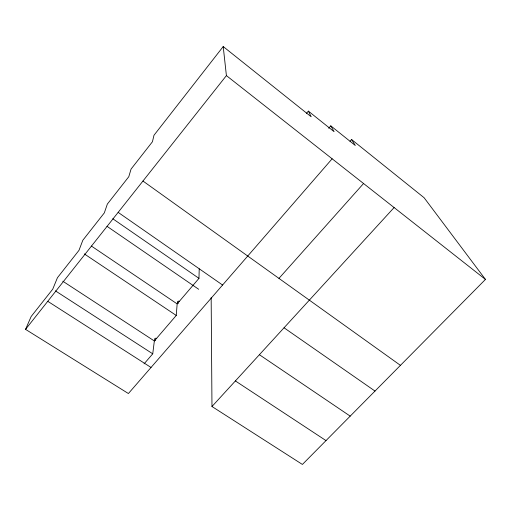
<?xml version="1.0" encoding="UTF-8"?>
<svg xmlns="http://www.w3.org/2000/svg" width="511" height="511" viewBox="0 0 511 511"><rect width="100%" height="100%" fill="white"/><g stroke="black" fill="none" stroke-linecap="round" stroke-linejoin="round"><path stroke-width="0.77" d="M144.07 363.864L152.738 353.816L154.348 340.965L176.25 315.447L177.157 303.898L198.971 278.354L199.213 268.831M332.137 158.793L128.402 393.54L25.55 329.365L31.158 316.501L52.748 289.143L57.436 277.722L78.988 250.345L82.82 240.266L104.321 212.895L107.348 204.081L128.785 176.723L131.059 169.09L152.425 141.771L153.996 135.243L223.211 46.552L311.186 116.77L308.363 111.111L306.319 113.544M25.55 329.365L226.405 75.602L223.211 46.552M328.707 128.267L330.777 125.847L355.311 145.501L351.574 139.522L350.009 141.317M278.955 278.393L363.557 183.519M351.574 139.522L424.104 197.725L485.45 279.421L302.403 464.448L211.976 406.513L394.102 207.549M47.759 301.305L151.026 367.466M55.418 290.868L152.738 353.816M62.789 281.21L154.348 340.965M235.386 380.944L326.005 440.591M84.283 253.89L176.25 315.447M91.399 246.053L177.157 303.898M259.396 354.711L350.201 416.133M106.997 226.309L198.696 289.29M112.803 218.765L198.971 278.354M118.15 212.372L222.579 285.023M284.046 327.787L375.004 391.062M142.959 181.035L400.439 365.352M226.405 75.602L485.45 279.421M308.363 111.111L334.098 131.691L330.777 125.847M211.158 297.549L211.976 406.513M178.454 303.266A1.194 1.06 2 0 1 177.553 301.682A1.194 1.06 2 0 1 179.54 301.567M155.651 340.332A1.22 1.06 3.3 0 1 154.724 338.755A1.22 1.06 3.3 0 1 156.743 338.633"/></g></svg>
